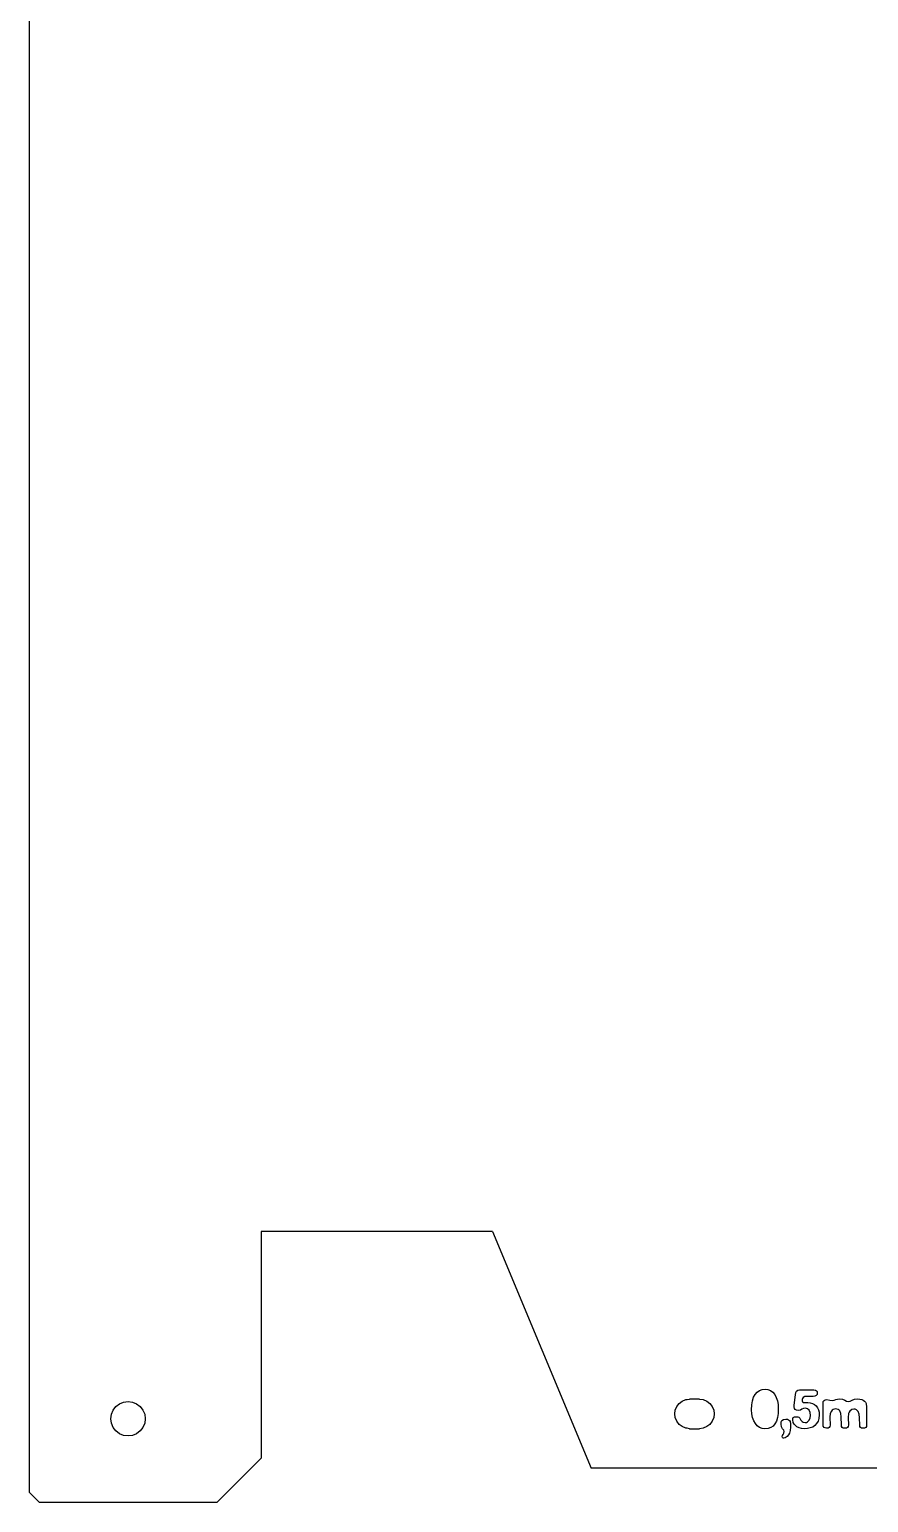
# Model space of a CAD drawing. Header units: metres. Extents: x 1019 to 1363, y 2486 to 2785.
# Drawn here: x 1018.6 to 1103.8, y 2485.9 to 2635.4 of the extents above; entities that cross this region are included whole.
import ezdxf

# ---------------------------------------------------------------- set-up
doc = ezdxf.new("R2010")
doc.units = ezdxf.units.M

msp = doc.modelspace()

# ---------------------------------------------------------------- linework, layer by layer
at = {"layer": 'COMPONENT2'}
for p, q in [((1092.09, 2496.61, 0), (1092.25, 2496.9, 0)), ((1092.25, 2496.9, 0), (1092.44, 2497.13, 0)), ((1092.44, 2497.13, 0), (1092.68, 2497.29, 0)), ((1092.68, 2497.29, 0), (1092.95, 2497.39, 0)), ((1092.95, 2497.39, 0), (1093.26, 2497.42, 0)), ((1093.26, 2497.42, 0), (1093.55, 2497.39, 0)), ((1093.55, 2497.39, 0), (1093.82, 2497.28, 0)), ((1093.82, 2497.28, 0), (1094.05, 2497.11, 0)), ((1094.05, 2497.11, 0), (1094.24, 2496.88, 0)), ((1094.24, 2496.88, 0), (1094.39, 2496.6, 0)), ((1096.22, 2495.8, 0), (1096.34, 2496.87, 0)), ((1096.34, 2496.87, 0), (1096.38, 2497.08, 0)), ((1096.38, 2497.08, 0), (1096.46, 2497.23, 0)), ((1096.46, 2497.23, 0), (1096.58, 2497.32, 0)), ((1096.58, 2497.32, 0), (1096.75, 2497.35, 0)), ((1096.75, 2497.35, 0), (1098.21, 2497.35, 0)), ((1097.28, 2496.67, 0), (1097.13, 2496.59, 0)), ((1097.49, 2496.69, 0), (1097.28, 2496.67, 0)), ((1098.15, 2496.69, 0), (1097.49, 2496.69, 0)), ((1098.32, 2496.71, 0), (1098.15, 2496.69, 0)), ((1098.21, 2497.35, 0), (1098.36, 2497.33, 0)), ((1098.45, 2496.78, 0), (1098.32, 2496.71, 0)), ((1098.36, 2497.33, 0), (1098.47, 2497.27, 0)), ((1098.53, 2496.89, 0), (1098.45, 2496.78, 0)), ((1098.47, 2497.27, 0), (1098.54, 2497.18, 0)), ((1098.56, 2497.04, 0), (1098.53, 2496.89, 0)), ((1098.54, 2497.18, 0), (1098.56, 2497.04, 0)), ((1091.89, 2495.35, 0), (1091.91, 2495.84, 0)), ((1091.92, 2494.93, 0), (1091.89, 2495.35, 0)), ((1091.91, 2495.84, 0), (1091.98, 2496.26, 0)), ((1091.98, 2496.26, 0), (1092.09, 2496.61, 0)), ((1094.39, 2496.6, 0), (1094.51, 2496.26, 0)), ((1094.51, 2496.26, 0), (1094.58, 2495.88, 0)), ((1094.58, 2495.88, 0), (1094.6, 2495.45, 0)), ((1094.6, 2495.45, 0), (1094.58, 2494.96, 0)), ((1096.21, 2495.71, 0), (1096.22, 2495.8, 0)), ((1096.21, 2495.63, 0), (1096.21, 2495.71, 0)), ((1096.24, 2495.48, 0), (1096.21, 2495.63, 0)), ((1096.31, 2495.37, 0), (1096.24, 2495.48, 0)), ((1096.45, 2495.3, 0), (1096.31, 2495.37, 0)), ((1096.67, 2495.28, 0), (1096.45, 2495.3, 0)), ((1096.86, 2495.31, 0), (1096.67, 2495.28, 0)), ((1097, 2495.39, 0), (1096.86, 2495.31, 0)), ((1097.15, 2495.46, 0), (1097, 2495.39, 0)), ((1097.04, 2496.49, 0), (1097.01, 2496.37, 0)), ((1097.01, 2496.37, 0), (1097.02, 2496.24, 0)), ((1097.02, 2496.24, 0), (1097.06, 2496.14, 0)), ((1097.13, 2496.59, 0), (1097.04, 2496.49, 0)), ((1097.06, 2496.14, 0), (1097.13, 2496.09, 0)), ((1097.13, 2496.09, 0), (1097.24, 2496.07, 0)), ((1097.37, 2495.49, 0), (1097.15, 2495.46, 0)), ((1097.24, 2496.07, 0), (1097.45, 2496.07, 0)), ((1097.57, 2495.44, 0), (1097.37, 2495.49, 0)), ((1097.45, 2496.07, 0), (1097.61, 2496.08, 0)), ((1097.73, 2495.29, 0), (1097.57, 2495.44, 0)), ((1097.61, 2496.08, 0), (1097.85, 2496.06, 0)), ((1097.84, 2495.05, 0), (1097.73, 2495.29, 0)), ((1097.85, 2496.06, 0), (1098.07, 2495.99, 0)), ((1098.07, 2495.99, 0), (1098.27, 2495.88, 0)), ((1098.27, 2495.88, 0), (1098.44, 2495.74, 0)), ((1098.44, 2495.74, 0), (1098.57, 2495.55, 0)), ((1098.57, 2495.55, 0), (1098.67, 2495.33, 0)), ((1098.67, 2495.33, 0), (1098.74, 2495.09, 0)), ((1099.15, 2496.06, 0), (1099.17, 2496.19, 0)), ((1099.15, 2493.8, 0), (1099.15, 2496.06, 0)), ((1099.17, 2496.19, 0), (1099.24, 2496.29, 0)), ((1099.24, 2496.29, 0), (1099.36, 2496.35, 0)), ((1099.36, 2496.35, 0), (1099.53, 2496.37, 0)), ((1099.53, 2496.37, 0), (1099.82, 2496.33, 0)), ((1099.82, 2496.33, 0), (1100.08, 2496.29, 0)), ((1099.99, 2495.21, 0), (1099.88, 2494.95, 0)), ((1100.07, 2495.3, 0), (1099.99, 2495.21, 0)), ((1100.17, 2495.37, 0), (1100.07, 2495.3, 0)), ((1100.08, 2496.29, 0), (1100.26, 2496.31, 0)), ((1100.29, 2495.41, 0), (1100.17, 2495.37, 0)), ((1100.26, 2496.31, 0), (1100.44, 2496.37, 0)), ((1100.43, 2495.42, 0), (1100.29, 2495.41, 0)), ((1100.68, 2495.37, 0), (1100.43, 2495.42, 0)), ((1100.44, 2496.37, 0), (1100.62, 2496.42, 0)), ((1100.62, 2496.42, 0), (1100.85, 2496.44, 0)), ((1100.77, 2495.31, 0), (1100.68, 2495.37, 0)), ((1100.85, 2495.22, 0), (1100.77, 2495.31, 0)), ((1100.85, 2496.44, 0), (1101.13, 2496.4, 0)), ((1100.96, 2494.97, 0), (1100.85, 2495.22, 0)), ((1101.13, 2496.4, 0), (1101.35, 2496.31, 0)), ((1101.35, 2496.31, 0), (1101.53, 2496.21, 0)), ((1101.53, 2496.21, 0), (1101.72, 2496.17, 0)), ((1101.72, 2496.17, 0), (1101.9, 2496.21, 0)), ((1101.86, 2495.21, 0), (1101.79, 2495.09, 0)), ((1102.05, 2495.36, 0), (1101.86, 2495.21, 0)), ((1101.9, 2496.21, 0), (1102.1, 2496.31, 0)), ((1102.28, 2495.41, 0), (1102.05, 2495.36, 0)), ((1102.1, 2496.31, 0), (1102.35, 2496.4, 0)), ((1102.41, 2495.4, 0), (1102.28, 2495.41, 0)), ((1102.35, 2496.4, 0), (1102.68, 2496.44, 0)), ((1102.52, 2495.35, 0), (1102.41, 2495.4, 0)), ((1102.62, 2495.28, 0), (1102.52, 2495.35, 0)), ((1102.7, 2495.18, 0), (1102.62, 2495.28, 0)), ((1102.68, 2496.44, 0), (1102.89, 2496.43, 0)), ((1102.81, 2494.91, 0), (1102.7, 2495.18, 0)), ((1102.89, 2496.43, 0), (1103.08, 2496.39, 0)), ((1103.08, 2496.39, 0), (1103.23, 2496.32, 0)), ((1103.23, 2496.32, 0), (1103.35, 2496.23, 0)), ((1103.35, 2496.23, 0), (1103.44, 2496.11, 0)), ((1103.44, 2496.11, 0), (1103.51, 2495.96, 0)), ((1103.51, 2495.96, 0), (1103.56, 2495.59, 0)), ((1103.56, 2495.59, 0), (1103.56, 2493.77, 0)), ((1091.99, 2494.55, 0), (1091.92, 2494.93, 0)), ((1092.11, 2494.22, 0), (1091.99, 2494.55, 0)), ((1092.27, 2493.94, 0), (1092.11, 2494.22, 0)), ((1092.46, 2493.72, 0), (1092.27, 2493.94, 0)), ((1092.69, 2493.55, 0), (1092.46, 2493.72, 0)), ((1094.07, 2493.69, 0), (1093.84, 2493.54, 0)), ((1094.26, 2493.91, 0), (1094.07, 2493.69, 0)), ((1094.41, 2494.19, 0), (1094.26, 2493.91, 0)), ((1094.52, 2494.54, 0), (1094.41, 2494.19, 0)), ((1094.58, 2494.96, 0), (1094.52, 2494.54, 0)), ((1094.88, 2493.87, 0), (1094.9, 2494.1, 0)), ((1094.92, 2493.61, 0), (1094.88, 2493.87, 0)), ((1094.9, 2494.1, 0), (1094.97, 2494.26, 0)), ((1094.97, 2494.26, 0), (1095.11, 2494.36, 0)), ((1095.11, 2494.36, 0), (1095.36, 2494.39, 0)), ((1095.36, 2494.39, 0), (1095.53, 2494.37, 0)), ((1095.53, 2494.37, 0), (1095.65, 2494.33, 0)), ((1095.65, 2494.33, 0), (1095.73, 2494.26, 0)), ((1095.73, 2494.26, 0), (1095.79, 2494.16, 0)), ((1095.79, 2494.16, 0), (1095.83, 2493.91, 0)), ((1095.83, 2493.91, 0), (1095.83, 2493.58, 0)), ((1096.06, 2494.32, 0), (1096.08, 2494.46, 0)), ((1096.12, 2494.04, 0), (1096.06, 2494.32, 0)), ((1096.08, 2494.46, 0), (1096.12, 2494.56, 0)), ((1096.12, 2494.56, 0), (1096.23, 2494.62, 0)), ((1096.2, 2493.89, 0), (1096.12, 2494.04, 0)), ((1096.33, 2493.74, 0), (1096.2, 2493.89, 0)), ((1096.23, 2494.62, 0), (1096.43, 2494.64, 0)), ((1096.49, 2493.61, 0), (1096.33, 2493.74, 0)), ((1096.43, 2494.64, 0), (1096.58, 2494.63, 0)), ((1096.58, 2494.63, 0), (1096.69, 2494.58, 0)), ((1096.69, 2494.58, 0), (1096.78, 2494.48, 0)), ((1096.78, 2494.48, 0), (1096.9, 2494.3, 0)), ((1096.9, 2494.3, 0), (1097.01, 2494.16, 0)), ((1097.01, 2494.16, 0), (1097.12, 2494.08, 0)), ((1097.12, 2494.08, 0), (1097.33, 2494.04, 0)), ((1097.33, 2494.04, 0), (1097.46, 2494.06, 0)), ((1097.46, 2494.06, 0), (1097.57, 2494.1, 0)), ((1097.57, 2494.1, 0), (1097.74, 2494.27, 0)), ((1097.74, 2494.27, 0), (1097.84, 2494.51, 0)), ((1097.88, 2494.75, 0), (1097.84, 2495.05, 0)), ((1097.84, 2494.51, 0), (1097.88, 2494.75, 0)), ((1098.31, 2493.74, 0), (1098.09, 2493.59, 0)), ((1098.49, 2493.93, 0), (1098.31, 2493.74, 0)), ((1098.63, 2494.17, 0), (1098.49, 2493.93, 0)), ((1098.73, 2494.47, 0), (1098.63, 2494.17, 0)), ((1098.76, 2494.81, 0), (1098.73, 2494.47, 0)), ((1098.74, 2495.09, 0), (1098.76, 2494.81, 0)), ((1099.17, 2493.66, 0), (1099.15, 2493.8, 0)), ((1099.86, 2493.77, 0), (1099.83, 2493.64, 0)), ((1099.88, 2494.95, 0), (1099.84, 2494.6, 0)), ((1099.84, 2494.6, 0), (1099.86, 2493.77, 0)), ((1100.99, 2494.64, 0), (1100.96, 2494.97, 0)), ((1101, 2493.77, 0), (1100.99, 2494.64, 0)), ((1101.03, 2493.64, 0), (1101, 2493.77, 0)), ((1101.71, 2493.77, 0), (1101.69, 2493.64, 0)), ((1101.74, 2494.95, 0), (1101.7, 2494.57, 0)), ((1101.7, 2494.57, 0), (1101.71, 2493.77, 0)), ((1101.79, 2495.09, 0), (1101.74, 2494.95, 0)), ((1102.84, 2494.53, 0), (1102.81, 2494.91, 0)), ((1102.86, 2493.77, 0), (1102.84, 2494.53, 0)), ((1102.88, 2493.64, 0), (1102.86, 2493.77, 0)), ((1103.56, 2493.77, 0), (1103.54, 2493.64, 0)), ((1092.95, 2493.45, 0), (1092.69, 2493.55, 0)), ((1093.24, 2493.41, 0), (1092.95, 2493.45, 0)), ((1093.56, 2493.44, 0), (1093.24, 2493.41, 0)), ((1093.84, 2493.54, 0), (1093.56, 2493.44, 0)), ((1095.04, 2493.42, 0), (1094.92, 2493.61, 0)), ((1094.99, 2492.59, 0), (1095.02, 2492.73, 0)), ((1095.02, 2492.51, 0), (1094.99, 2492.59, 0)), ((1095.02, 2492.73, 0), (1095.09, 2492.84, 0)), ((1095.08, 2492.46, 0), (1095.02, 2492.51, 0)), ((1095.15, 2493.28, 0), (1095.04, 2493.42, 0)), ((1095.16, 2492.45, 0), (1095.08, 2492.46, 0)), ((1095.09, 2492.84, 0), (1095.15, 2492.97, 0)), ((1095.19, 2493.13, 0), (1095.15, 2493.28, 0)), ((1095.15, 2492.97, 0), (1095.19, 2493.13, 0)), ((1095.28, 2492.49, 0), (1095.16, 2492.45, 0)), ((1095.51, 2492.64, 0), (1095.28, 2492.49, 0)), ((1095.63, 2492.78, 0), (1095.51, 2492.64, 0)), ((1095.73, 2492.98, 0), (1095.63, 2492.78, 0)), ((1095.81, 2493.24, 0), (1095.73, 2492.98, 0)), ((1095.83, 2493.58, 0), (1095.81, 2493.24, 0)), ((1096.71, 2493.5, 0), (1096.49, 2493.61, 0)), ((1096.97, 2493.43, 0), (1096.71, 2493.5, 0)), ((1097.3, 2493.41, 0), (1096.97, 2493.43, 0)), ((1097.57, 2493.43, 0), (1097.3, 2493.41, 0)), ((1097.84, 2493.49, 0), (1097.57, 2493.43, 0)), ((1098.09, 2493.59, 0), (1097.84, 2493.49, 0)), ((1099.24, 2493.55, 0), (1099.17, 2493.66, 0)), ((1099.35, 2493.49, 0), (1099.24, 2493.55, 0)), ((1099.5, 2493.46, 0), (1099.35, 2493.49, 0)), ((1099.66, 2493.48, 0), (1099.5, 2493.46, 0)), ((1099.77, 2493.54, 0), (1099.66, 2493.48, 0)), ((1099.83, 2493.64, 0), (1099.77, 2493.54, 0)), ((1101.09, 2493.54, 0), (1101.03, 2493.64, 0)), ((1101.2, 2493.48, 0), (1101.09, 2493.54, 0)), ((1101.36, 2493.46, 0), (1101.2, 2493.48, 0)), ((1101.51, 2493.48, 0), (1101.36, 2493.46, 0)), ((1101.62, 2493.54, 0), (1101.51, 2493.48, 0)), ((1101.69, 2493.64, 0), (1101.62, 2493.54, 0)), ((1102.94, 2493.54, 0), (1102.88, 2493.64, 0)), ((1103.05, 2493.48, 0), (1102.94, 2493.54, 0)), ((1103.21, 2493.46, 0), (1103.05, 2493.48, 0)), ((1103.36, 2493.48, 0), (1103.21, 2493.46, 0)), ((1103.47, 2493.54, 0), (1103.36, 2493.48, 0)), ((1103.54, 2493.64, 0), (1103.47, 2493.54, 0))]:
    msp.add_line(p, q, dxfattribs=at)
at = {"layer": 'GROUP0'}
for p, q in [((1018.59, 2486.93, 0), (1018.58, 2783.92, 0)), ((1065.59, 2513.43, 0), (1042.09, 2513.43, 0)), ((1042.09, 2513.43, 0), (1042.09, 2490.43, 0)), ((1065.59, 2513.43, 0), (1075.59, 2489.43, 0)), ((1026.9, 2494.88, 0), (1027.07, 2495.3, 0)), ((1027.07, 2495.3, 0), (1027.35, 2495.66, 0)), ((1027.35, 2495.66, 0), (1027.71, 2495.94, 0)), ((1027.71, 2495.94, 0), (1028.13, 2496.12, 0)), ((1028.13, 2496.12, 0), (1028.59, 2496.18, 0)), ((1028.59, 2496.18, 0), (1029.04, 2496.12, 0)), ((1029.04, 2496.12, 0), (1029.46, 2495.94, 0)), ((1029.46, 2495.94, 0), (1029.83, 2495.66, 0)), ((1029.83, 2495.66, 0), (1030.1, 2495.3, 0)), ((1030.1, 2495.3, 0), (1030.28, 2494.88, 0)), ((1084.09, 2494.92, 0), (1084.14, 2495.31, 0)), ((1084.14, 2495.31, 0), (1084.29, 2495.67, 0)), ((1084.29, 2495.67, 0), (1084.53, 2495.99, 0)), ((1084.53, 2495.99, 0), (1084.84, 2496.22, 0)), ((1084.84, 2496.22, 0), (1085.2, 2496.37, 0)), ((1085.2, 2496.37, 0), (1085.34, 2496.39, 0)), ((1085.34, 2496.39, 0), (1085.59, 2496.42, 0)), ((1086.59, 2496.42, 0), (1085.59, 2496.42, 0)), ((1086.59, 2496.42, 0), (1086.98, 2496.37, 0)), ((1086.98, 2496.37, 0), (1087.34, 2496.22, 0)), ((1087.34, 2496.22, 0), (1087.65, 2495.99, 0)), ((1087.65, 2495.99, 0), (1087.89, 2495.67, 0)), ((1087.89, 2495.67, 0), (1088.04, 2495.31, 0)), ((1088.04, 2495.31, 0), (1088.09, 2494.92, 0)), ((1026.84, 2494.43, 0), (1026.9, 2494.88, 0)), ((1026.9, 2493.97), (1026.84, 2494.43, 0)), ((1027.07, 2493.55), (1026.9, 2493.97)), ((1030.28, 2493.97, 0), (1030.1, 2493.55, 0)), ((1030.28, 2494.88, 0), (1030.34, 2494.43, 0)), ((1030.34, 2494.43, 0), (1030.28, 2493.97, 0)), ((1084.14, 2494.54, 0), (1084.09, 2494.92, 0)), ((1084.29, 2494.17, 0), (1084.14, 2494.54, 0)), ((1084.53, 2493.86, 0), (1084.29, 2494.17, 0)), ((1084.84, 2493.63, 0), (1084.53, 2493.86, 0)), ((1087.65, 2493.86, 0), (1087.34, 2493.63, 0)), ((1087.89, 2494.17, 0), (1087.65, 2493.86, 0)), ((1088.04, 2494.54, 0), (1087.89, 2494.17, 0)), ((1088.09, 2494.92, 0), (1088.04, 2494.54, 0)), ((1027.35, 2493.19), (1027.07, 2493.55)), ((1027.71, 2492.91), (1027.35, 2493.19)), ((1028.13, 2492.73), (1027.71, 2492.91)), ((1028.59, 2492.68, 0), (1028.13, 2492.73)), ((1029.04, 2492.73, 0), (1028.59, 2492.68, 0)), ((1029.46, 2492.91, 0), (1029.04, 2492.73, 0)), ((1029.83, 2493.19, 0), (1029.46, 2492.91, 0)), ((1030.1, 2493.55, 0), (1029.83, 2493.19, 0)), ((1085.2, 2493.48, 0), (1084.84, 2493.63, 0)), ((1085.34, 2493.46, 0), (1085.2, 2493.48, 0)), ((1085.59, 2493.42, 0), (1085.34, 2493.46, 0)), ((1085.59, 2493.42, 0), (1086.59, 2493.42, 0)), ((1086.98, 2493.48, 0), (1086.59, 2493.42, 0)), ((1087.34, 2493.63, 0), (1086.98, 2493.48, 0)), ((1037.59, 2485.93, 0), (1042.09, 2490.43, 0)), ((1302.59, 2489.43, 0), (1075.59, 2489.43, 0)), ((1019.59, 2485.93, 0), (1018.59, 2486.93, 0)), ((1037.59, 2485.93, 0), (1019.59, 2485.93, 0))]:
    msp.add_line(p, q, dxfattribs=at)

doc.saveas('drawing.dxf')
